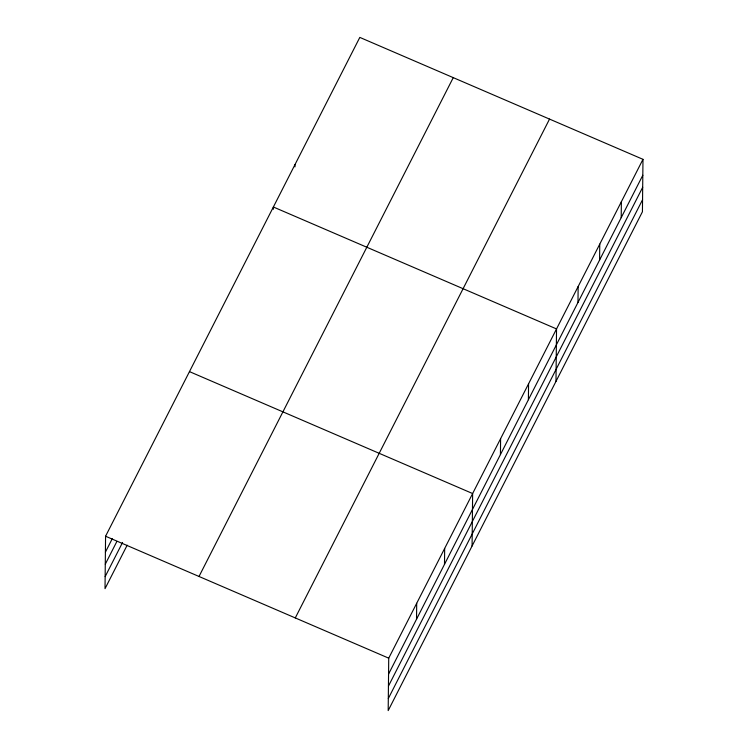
<?xml version="1.0" encoding="UTF-8"?>
<svg xmlns="http://www.w3.org/2000/svg" width="748" height="748" viewBox="0 0 748 748"><rect width="100%" height="100%" fill="white"/><g stroke="black" fill="none" stroke-linecap="round" stroke-linejoin="round"><path stroke-width="1.12" d="M642.981 159.333L388.726 658.165L388.184 710.6L642.429 211.768L642.981 159.333L359.816 37.4L105.571 536.232L105.019 588.667L127.179 545.189M273.347 209.281L273.375 207L556.531 328.933L555.988 381.368M294.964 166.879L294.983 164.607M416.533 619.213L416.692 603.29M444.499 564.338L444.667 548.424M472.082 545.984L472.633 493.549L189.468 371.616M500.431 454.597L500.599 438.674M528.397 399.722L528.565 383.808M577.98 302.454L578.148 286.531M599.587 260.052L599.756 244.129M621.205 217.649L621.373 201.726M105.403 552.155L112.265 538.7M105.281 564.207L116.884 541.43M105.15 576.624L122.56 542.459M199.015 576.474L453.26 77.633M295.282 617.932L549.537 119.091M388.558 674.088L642.812 175.247M388.436 686.131L642.691 187.299M388.306 698.548L642.56 199.716M105.571 536.232L388.726 658.165"/></g></svg>
